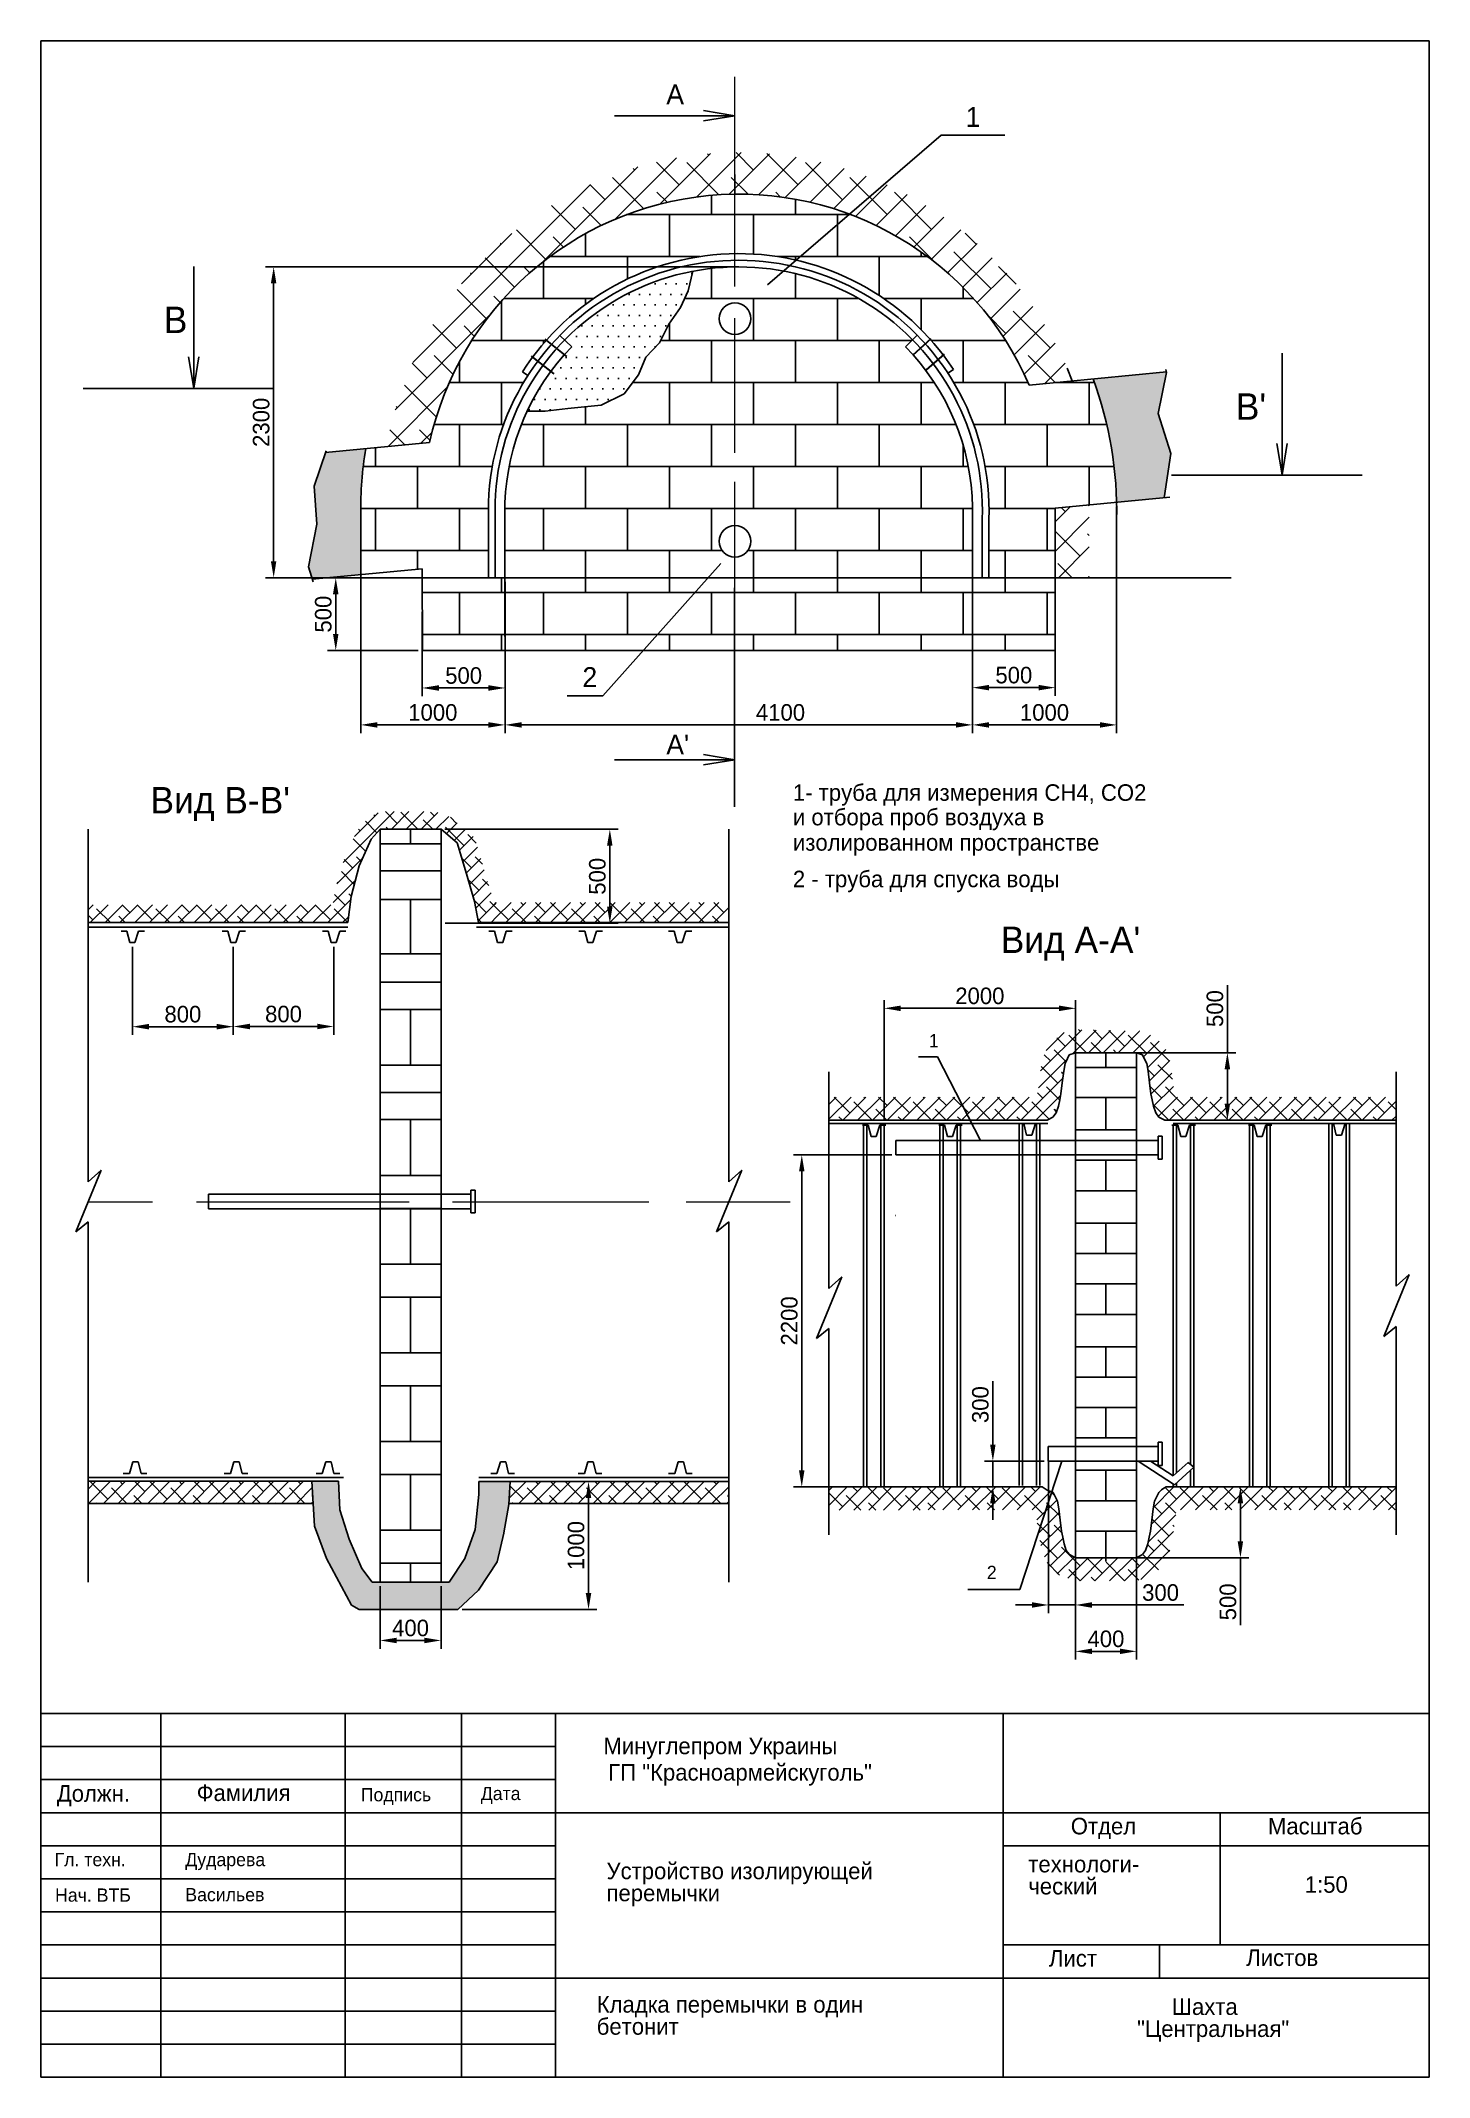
# Model space of a CAD drawing. Header units: millimetres. Extents: x 337 to 547, y -59 to 249.
import ezdxf

# ---------------------------------------------------------------- set-up
doc = ezdxf.new("R2010")
doc.units = ezdxf.units.MM
doc.dimstyles.new('ISO-25', dxfattribs={"dimtxt": 2.5, "dimasz": 2.5, "dimexe": 1.25, "dimexo": 0.625, "dimtad": 1, "dimtxsty": 'Standard', "dimcen": 2.5, "dimadec": 0, "dimazin": 0, "dimtfac": 1, "dimtmove": 0, "dimatfit": 3, "dimfxl": 0, "dimarcsym": 0})

# ---------------------------------------------------------------- blocks, each defined once
blk = doc.blocks.new('*D1')
at = {"color": 0, "lineweight": -2}
for p, q in [((350.59, 111.56), (350.59, 98.23)), ((365.86, 111.56), (365.86, 98.23)), ((353.09, 99.48), (363.36, 99.48))]:
    blk.add_line(p, q, dxfattribs=at)
at = {"color": 0}
for points in [[(353.09, 99.9), (353.09, 99.07), (350.59, 99.48)], [(363.36, 99.9), (363.36, 99.07), (365.86, 99.48)]]:
    blk.add_solid(points, dxfattribs=at)
at = {"layer": 'Defpoints', "color": 0}
for p in [(350.59, 112.19), (365.86, 112.19), (365.86, 99.48)]:
    blk.add_point(p, dxfattribs=at)
at = {"color": 0, "insert": (358.23, 101.36), "char_height": 2.5, "attachment_point": 5}
blk.add_mtext('800', dxfattribs=at)
blk = doc.blocks.new('*D2')
at = {"color": 0, "lineweight": -2}
for p, q in [((365.86, 111.56), (365.86, 98.26)), ((381.04, 111.56), (381.04, 98.26)), ((368.36, 99.51), (378.54, 99.51))]:
    blk.add_line(p, q, dxfattribs=at)
at = {"color": 0}
for points in [[(368.36, 99.93), (368.36, 99.09), (365.86, 99.51)], [(378.54, 99.93), (378.54, 99.09), (381.04, 99.51)]]:
    blk.add_solid(points, dxfattribs=at)
at = {"layer": 'Defpoints', "color": 0}
for p in [(365.86, 112.19), (381.04, 112.19), (381.04, 99.51)]:
    blk.add_point(p, dxfattribs=at)
at = {"color": 0, "insert": (373.45, 101.38), "char_height": 2.5, "attachment_point": 5}
blk.add_mtext('800', dxfattribs=at)
blk = doc.blocks.new('*D3')
at = {"color": 0, "lineweight": -2}
for p, q in [((397.85, 129.33), (424.05, 129.33)), ((422.8, 126.83), (422.8, 117.61)), ((397.89, 115.11), (424.05, 115.11))]:
    blk.add_line(p, q, dxfattribs=at)
at = {"color": 0}
for points in [[(422.38, 126.83), (423.21, 126.83), (422.8, 129.33)], [(422.38, 117.61), (423.21, 117.61), (422.8, 115.11)]]:
    blk.add_solid(points, dxfattribs=at)
at = {"layer": 'Defpoints', "color": 0}
for p in [(397.22, 129.33), (397.27, 115.11), (422.8, 115.11)]:
    blk.add_point(p, dxfattribs=at)
at = {"color": 0, "insert": (420.92, 122.22), "char_height": 2.5, "attachment_point": 5, "rotation": 90}
blk.add_mtext('500', dxfattribs=at)
blk = doc.blocks.new('*D4')
at = {"color": 0, "lineweight": -2}
for p, q in [((388.05, 14.9), (388.05, 5.44)), ((397.27, 14.9), (397.27, 5.44)), ((390.55, 6.69), (394.77, 6.69))]:
    blk.add_line(p, q, dxfattribs=at)
at = {"color": 0}
for points in [[(390.55, 7.1), (390.55, 6.27), (388.05, 6.69)], [(394.77, 7.1), (394.77, 6.27), (397.27, 6.69)]]:
    blk.add_solid(points, dxfattribs=at)
at = {"layer": 'Defpoints', "color": 0}
for p in [(388.05, 15.52), (397.27, 15.52), (397.27, 6.69)]:
    blk.add_point(p, dxfattribs=at)
at = {"color": 0, "insert": (392.66, 8.56), "char_height": 2.5, "attachment_point": 5}
blk.add_mtext('400', dxfattribs=at)
blk = doc.blocks.new('*D5')
at = {"color": 0, "lineweight": -2}
for p, q in [((477.63, 170.82), (477.63, 143.86)), ((406.95, 164.47), (406.95, 143.86)), ((475.13, 145.11), (409.45, 145.11))]:
    blk.add_line(p, q, dxfattribs=at)
at = {"color": 0}
for points in [[(409.45, 145.52), (409.45, 144.69), (406.95, 145.11)], [(475.13, 145.52), (475.13, 144.69), (477.63, 145.11)]]:
    blk.add_solid(points, dxfattribs=at)
at = {"layer": 'Defpoints', "color": 0}
for p in [(477.63, 171.45), (406.95, 165.1), (406.95, 145.11)]:
    blk.add_point(p, dxfattribs=at)
at = {"color": 0, "insert": (448.61, 146.98), "char_height": 2.5, "attachment_point": 5}
blk.add_mtext('4100', dxfattribs=at)
blk = doc.blocks.new('*D6')
at = {"color": 0, "lineweight": -2}
for p, q in [((385.12, 166.73), (385.12, 143.86)), ((406.95, 166.73), (406.95, 143.86)), ((404.45, 145.11), (387.62, 145.11))]:
    blk.add_line(p, q, dxfattribs=at)
at = {"color": 0}
for points in [[(387.62, 145.52), (387.62, 144.69), (385.12, 145.11)], [(404.45, 145.52), (404.45, 144.69), (406.95, 145.11)]]:
    blk.add_solid(points, dxfattribs=at)
at = {"layer": 'Defpoints', "color": 0}
for p in [(385.12, 167.36), (406.95, 167.36), (385.12, 145.11)]:
    blk.add_point(p, dxfattribs=at)
at = {"color": 0, "insert": (396.03, 146.98), "char_height": 2.5, "attachment_point": 5}
blk.add_mtext('1000', dxfattribs=at)
blk = doc.blocks.new('*D7')
at = {"color": 0, "lineweight": -2}
for p, q in [((441.11, 214.35), (370.71, 214.35)), ((371.96, 211.85), (371.96, 169.86)), ((440.15, 167.36), (370.71, 167.36))]:
    blk.add_line(p, q, dxfattribs=at)
at = {"color": 0}
for points in [[(371.54, 211.85), (372.37, 211.85), (371.96, 214.35)], [(371.54, 169.86), (372.37, 169.86), (371.96, 167.36)]]:
    blk.add_solid(points, dxfattribs=at)
at = {"layer": 'Defpoints', "color": 0}
for p in [(441.73, 214.35), (371.96, 167.36), (440.78, 167.36)]:
    blk.add_point(p, dxfattribs=at)
at = {"color": 0, "insert": (370.08, 190.85), "char_height": 2.5, "attachment_point": 5, "rotation": 90}
blk.add_mtext('2300', dxfattribs=at)
blk = doc.blocks.new('*D8')
at = {"color": 0, "lineweight": -2}
for p, q in [((516.2, 95.55), (516.2, 105.76)), ((499.59, 95.55), (517.45, 95.55)), ((516.2, 87.84), (516.2, 93.05)), ((508.46, 85.34), (517.45, 85.34))]:
    blk.add_line(p, q, dxfattribs=at)
at = {"color": 0}
for points in [[(515.78, 93.05), (516.61, 93.05), (516.2, 95.55)], [(515.78, 87.84), (516.61, 87.84), (516.2, 85.34)]]:
    blk.add_solid(points, dxfattribs=at)
at = {"layer": 'Defpoints', "color": 0}
for p in [(498.96, 95.55), (507.84, 85.34), (516.2, 85.34)]:
    blk.add_point(p, dxfattribs=at)
at = {"color": 0, "insert": (514.32, 102.22), "char_height": 2.5, "attachment_point": 5, "rotation": 90}
blk.add_mtext('500', dxfattribs=at)
blk = doc.blocks.new('*D9')
at = {"color": 0, "lineweight": -2}
for p, q in [((493.22, 20.34), (493.22, 3.79)), ((502.44, 20.34), (502.44, 3.79)), ((495.72, 5.04), (499.94, 5.04))]:
    blk.add_line(p, q, dxfattribs=at)
at = {"color": 0}
for points in [[(495.72, 5.46), (495.72, 4.63), (493.22, 5.04)], [(499.94, 5.46), (499.94, 4.63), (502.44, 5.04)]]:
    blk.add_solid(points, dxfattribs=at)
at = {"layer": 'Defpoints', "color": 0}
for p in [(493.22, 20.96), (502.44, 20.96), (502.44, 5.04)]:
    blk.add_point(p, dxfattribs=at)
at = {"color": 0, "insert": (497.83, 6.92), "char_height": 2.5, "attachment_point": 5}
blk.add_mtext('400', dxfattribs=at)
blk = doc.blocks.new('*D10')
at = {"color": 0, "lineweight": -2}
for p, q in [((517.58, 29.92), (519.42, 29.92)), ((518.17, 27.42), (518.17, 21.69)), ((500.11, 19.19), (519.42, 19.19)), ((518.17, 19.19), (518.17, 8.98))]:
    blk.add_line(p, q, dxfattribs=at)
at = {"color": 0}
for points in [[(517.75, 27.42), (518.58, 27.42), (518.17, 29.92)], [(517.75, 21.69), (518.58, 21.69), (518.17, 19.19)]]:
    blk.add_solid(points, dxfattribs=at)
at = {"layer": 'Defpoints', "color": 0}
for p in [(516.96, 29.92), (518.17, 29.92), (499.49, 19.19)]:
    blk.add_point(p, dxfattribs=at)
at = {"color": 0, "insert": (516.29, 12.52), "char_height": 2.5, "attachment_point": 5, "rotation": 90}
blk.add_mtext('500', dxfattribs=at)
blk = doc.blocks.new('*D11')
at = {"color": 0, "lineweight": -2}
for p, q in [((465.43, 80.09), (450.58, 80.09)), ((451.83, 77.59), (451.83, 32.41)), ((465.4, 29.91), (450.58, 29.91))]:
    blk.add_line(p, q, dxfattribs=at)
at = {"color": 0}
for points in [[(451.41, 77.59), (452.24, 77.59), (451.83, 80.09)], [(451.41, 32.41), (452.24, 32.41), (451.83, 29.91)]]:
    blk.add_solid(points, dxfattribs=at)
at = {"layer": 'Defpoints', "color": 0}
for p in [(466.06, 80.09), (451.83, 29.91), (466.02, 29.91)]:
    blk.add_point(p, dxfattribs=at)
at = {"color": 0, "insert": (449.95, 55), "char_height": 2.5, "attachment_point": 5, "rotation": 90}
blk.add_mtext('2200', dxfattribs=at)
blk = doc.blocks.new('*D12')
at = {"color": 0, "lineweight": -2}
for p, q in [((464.28, 85.24), (464.28, 103.51)), ((490.75, 102.26), (466.78, 102.26)), ((493.25, 92.3), (493.25, 103.51))]:
    blk.add_line(p, q, dxfattribs=at)
at = {"color": 0}
for points in [[(466.78, 102.67), (466.78, 101.84), (464.28, 102.26)], [(490.75, 102.67), (490.75, 101.84), (493.25, 102.26)]]:
    blk.add_solid(points, dxfattribs=at)
at = {"layer": 'Defpoints', "color": 0}
for p in [(464.28, 102.26), (493.25, 91.67), (464.28, 84.61)]:
    blk.add_point(p, dxfattribs=at)
at = {"color": 0, "insert": (478.76, 104.13), "char_height": 2.5, "attachment_point": 5}
blk.add_mtext('2000', dxfattribs=at)
blk = doc.blocks.new('*D13')
at = {"color": 0, "lineweight": -2}
for p, q in [((489.13, 33.89), (489.13, 10.8)), ((493.22, 18.56), (493.22, 10.8)), ((486.63, 12.05), (484.13, 12.05)), ((489.13, 12.05), (493.22, 12.05)), ((495.72, 12.05), (509.63, 12.05))]:
    blk.add_line(p, q, dxfattribs=at)
at = {"color": 0}
for points in [[(486.63, 12.47), (486.63, 11.63), (489.13, 12.05)], [(495.72, 12.47), (495.72, 11.63), (493.22, 12.05)]]:
    blk.add_solid(points, dxfattribs=at)
at = {"layer": 'Defpoints', "color": 0}
for p in [(489.13, 34.51), (493.22, 19.19), (493.22, 12.05)]:
    blk.add_point(p, dxfattribs=at)
at = {"color": 0, "insert": (506.09, 13.92), "char_height": 2.5, "attachment_point": 5}
blk.add_mtext('300', dxfattribs=at)
blk = doc.blocks.new('*D14')
at = {"color": 0, "lineweight": -2}
for p, q in [((480.73, 36.3), (480.73, 45.88)), ((488.5, 33.8), (479.48, 33.8)), ((480.73, 29.91), (480.73, 33.8)), ((482.32, 29.91), (479.48, 29.91)), ((480.73, 27.41), (480.73, 24.91))]:
    blk.add_line(p, q, dxfattribs=at)
at = {"color": 0}
for points in [[(480.31, 36.3), (481.14, 36.3), (480.73, 33.8)], [(480.31, 27.41), (481.14, 27.41), (480.73, 29.91)]]:
    blk.add_solid(points, dxfattribs=at)
at = {"layer": 'Defpoints', "color": 0}
for p in [(480.73, 33.8), (489.13, 33.8), (482.94, 29.91)]:
    blk.add_point(p, dxfattribs=at)
at = {"color": 0, "insert": (478.85, 42.34), "char_height": 2.5, "attachment_point": 5, "rotation": 90}
blk.add_mtext('300', dxfattribs=at)
blk = doc.blocks.new('*D15')
at = {"color": 0, "lineweight": -2}
for p, q in [((393.81, 167.36), (380.1, 167.36)), ((381.35, 164.86), (381.35, 158.85)), ((393.82, 156.35), (380.1, 156.35))]:
    blk.add_line(p, q, dxfattribs=at)
at = {"color": 0}
for points in [[(380.93, 164.86), (381.76, 164.86), (381.35, 167.36)], [(380.93, 158.85), (381.76, 158.85), (381.35, 156.35)]]:
    blk.add_solid(points, dxfattribs=at)
at = {"layer": 'Defpoints', "color": 0}
for p in [(394.43, 167.36), (381.35, 156.35), (394.45, 156.35)]:
    blk.add_point(p, dxfattribs=at)
at = {"color": 0, "insert": (379.47, 161.85), "char_height": 2.5, "attachment_point": 5, "rotation": 90}
blk.add_mtext('500', dxfattribs=at)
blk = doc.blocks.new('*D16')
at = {"color": 0, "lineweight": -2}
for p, q in [((477.65, 177.18), (477.65, 143.86)), ((499.44, 178.14), (499.44, 143.86)), ((496.94, 145.11), (480.15, 145.11))]:
    blk.add_line(p, q, dxfattribs=at)
at = {"color": 0}
for points in [[(480.15, 145.52), (480.15, 144.69), (477.65, 145.11)], [(496.94, 145.52), (496.94, 144.69), (499.44, 145.11)]]:
    blk.add_solid(points, dxfattribs=at)
at = {"layer": 'Defpoints', "color": 0}
for p in [(499.44, 178.77), (477.65, 177.8), (477.65, 145.11)]:
    blk.add_point(p, dxfattribs=at)
at = {"color": 0, "insert": (488.54, 146.98), "char_height": 2.5, "attachment_point": 5}
blk.add_mtext('1000', dxfattribs=at)
blk = doc.blocks.new('*D17')
at = {"color": 0, "lineweight": -2}
for p, q in [((394.44, 162.18), (394.44, 149.44)), ((406.95, 162.31), (406.95, 149.44)), ((396.94, 150.69), (404.45, 150.69))]:
    blk.add_line(p, q, dxfattribs=at)
at = {"color": 0}
for points in [[(396.94, 151.11), (396.94, 150.27), (394.44, 150.69)], [(404.45, 151.11), (404.45, 150.27), (406.95, 150.69)]]:
    blk.add_solid(points, dxfattribs=at)
at = {"layer": 'Defpoints', "color": 0}
for p in [(394.44, 162.8), (406.95, 162.93), (406.95, 150.69)]:
    blk.add_point(p, dxfattribs=at)
at = {"color": 0, "insert": (400.69, 152.56), "char_height": 2.5, "attachment_point": 5}
blk.add_mtext('500', dxfattribs=at)
blk = doc.blocks.new('*D18')
at = {"color": 0, "lineweight": -2}
for p, q in [((477.65, 165.73), (477.65, 149.49)), ((490.15, 165.86), (490.15, 149.49)), ((480.15, 150.74), (487.65, 150.74))]:
    blk.add_line(p, q, dxfattribs=at)
at = {"color": 0}
for points in [[(480.15, 151.16), (480.15, 150.32), (477.65, 150.74)], [(487.65, 151.16), (487.65, 150.32), (490.15, 150.74)]]:
    blk.add_solid(points, dxfattribs=at)
at = {"layer": 'Defpoints', "color": 0}
for p in [(477.65, 166.36), (490.15, 166.49), (490.15, 150.74)]:
    blk.add_point(p, dxfattribs=at)
at = {"color": 0, "insert": (483.9, 152.62), "char_height": 2.5, "attachment_point": 5}
blk.add_mtext('500', dxfattribs=at)
blk = doc.blocks.new('*D19')
at = {"color": 0, "lineweight": -2}
for p, q in [((410.76, 30.72), (420.83, 30.72)), ((419.58, 28.22), (419.58, 13.85)), ((400.45, 11.35), (420.83, 11.35))]:
    blk.add_line(p, q, dxfattribs=at)
at = {"color": 0}
for points in [[(419.16, 28.22), (419.99, 28.22), (419.58, 30.72)], [(419.16, 13.85), (419.99, 13.85), (419.58, 11.35)]]:
    blk.add_solid(points, dxfattribs=at)
at = {"layer": 'Defpoints', "color": 0}
for p in [(410.13, 30.72), (399.83, 11.35), (419.58, 11.35)]:
    blk.add_point(p, dxfattribs=at)
at = {"color": 0, "insert": (417.7, 21.03), "char_height": 2.5, "attachment_point": 5, "rotation": 90}
blk.add_mtext('1000', dxfattribs=at)

msp = doc.modelspace()

# ---------------------------------------------------------------- hatches: boundary and pattern name
h = msp.add_hatch()
h.set_pattern_fill('ANSI38', color=256, style=0)
h.paths.add_polyline_path([(441.73, 228.339), (441.73, 231.643, 0.3595456), (389.008, 187.183), (395.549, 187.809, -0.3486617), (441.73, 225.353)])
h.paths.add_polyline_path([(441.73, 231.643), (441.73, 225.353, -0.3023223), (486.22, 196.488), (492.707, 197.109), (491.967, 199.046, 0.3016138)])
h = msp.add_hatch()
h.set_pattern_fill('BRICK', color=256, style=0)
h.paths.add_polyline_path([(410.413, 197.929), (409.571, 198.469, -0.2517057), (441.73, 216.352), (441.73, 225.353, 0.3486617), (395.549, 187.809), (385.896, 186.885, 0.0425202), (385.12, 177.21), (385.12, 167.824), (394.434, 168.715), (394.435, 167.355), (404.445, 167.355), (404.445, 178.757, -0.1349998)])
h.paths.add_polyline_path([(495.873, 197.412), (486.22, 196.488, 0.3023223), (441.73, 225.353), (441.73, 216.352, -0.2563067), (474.762, 198.84), (473.927, 198.29, -0.1549431), (480.129, 176.23), (480.129, 167.355), (490.129, 167.355), (490.129, 177.875), (499.441, 178.767, 0.0835957)])
h = msp.add_hatch()
h.set_pattern_fill('BRICK', color=256, style=0)
h.paths.add_polyline_path([(444.119, 172.869, -0.4142136), (441.73, 170.48), (441.73, 167.355), (477.629, 167.355), (477.629, 176.272, 0.1931803), (468.667, 201.043), (467.523, 202.282), (468.585, 203.325, 0.2510323), (435.345, 213.696), (434.631, 210.71), (433.475, 208.21), (431.748, 205.718), (430.296, 202.878), (428.253, 200.681), (427.153, 198.014), (424.976, 195.18), (421.467, 193.428), (416.453, 192.928), (413.029, 192.557), (410.294, 192.558, 0.1017331), (406.945, 178.714), (406.945, 167.355), (441.73, 167.355), (441.73, 170.48, -0.4142136), (439.341, 172.869, -1)])
h.paths.add_polyline_path([(439.341, 206.512, -1), (444.119, 206.512, -1)], flags=16)
h = msp.add_hatch()
h.set_pattern_fill('DOTS', color=256, style=0)
h.set_pattern_definition([(0, (7.392, 141.9309), (0.79375, 1.5875), [0, -1.5875])])
h.paths.add_polyline_path([(430.296, 202.878), (431.748, 205.718), (433.475, 208.21), (434.631, 210.71), (435.345, 213.696, 0.1526515), (415.962, 203.298), (417.033, 202.248, 0.0840321), (410.294, 192.558), (413.029, 192.557), (416.453, 192.928), (421.467, 193.428), (424.976, 195.18), (427.153, 198.014), (428.253, 200.681)])
for points in [[(506.995, 198.384), (506.971, 198.474), (495.873, 197.412, -0.0835957), (499.441, 178.767), (506.648, 179.457), (507.633, 186.118), (505.72, 192.171)], [(385.896, 186.885), (379.814, 186.303), (378.066, 181.196), (378.487, 175.439), (377.223, 168.98), (377.803, 167.124), (385.12, 167.824), (385.12, 177.21, -0.0425202)], [(381.961, 26.443), (381.744, 30.747), (377.745, 30.747), (378.111, 23.957), (379.931, 19.085), (382.207, 14.862), (383.733, 12.03), (384.872, 11.354), (399.826, 11.354), (402.946, 14.278), (405.742, 18.565), (406.791, 22.956), (407.538, 27.224), (407.738, 30.715), (402.999, 30.713), (402.999, 28.764), (402.415, 23.462), (400.881, 19.086), (398.486, 15.523), (386.832, 15.523), (385.298, 17.574), (383.355, 22.02)]]:
    msp.add_hatch(color=256).paths.add_polyline_path(points)
h = msp.add_hatch()
h.set_pattern_fill('ANSI38', color=256, style=0)
h.paths.add_polyline_path([(495.3, 178.37), (490.129, 177.875), (490.129, 167.355), (495.3, 167.355)])
h = msp.add_hatch()
h.set_pattern_fill('BRICK', color=256, style=0)
h.paths.add_polyline_path([(490.129, 167.355), (394.435, 167.355), (394.445, 156.345), (490.129, 156.345)])
h = msp.add_hatch()
h.set_pattern_fill('ANSI38', color=256, scale=0.5, style=0)
h.paths.add_polyline_path([(383.659, 119.182), (384.898, 123.778), (386.682, 127.849), (388.05, 129.332), (397.269, 129.332), (399.718, 127.253), (401.107, 122.599), (402.351, 118.432), (402.923, 115.22), (405.829, 115.22), (405.311, 118.123), (403.741, 123.385), (402.352, 128.039), (398.904, 131.051), (397.173, 131.837), (394.781, 131.99), (392.422, 131.99), (389.809, 131.99), (388.109, 131.99), (386.507, 131.222), (384.855, 129.509), (383.394, 126.781), (382.558, 124.556), (381.561, 121.386), (380.865, 117.91), (343.894, 117.91), (343.894, 115.22), (383.159, 115.22)])
h = msp.add_hatch()
h.set_pattern_fill('ANSI38', color=256, scale=0.5, style=0)
h.paths.add_polyline_path([(440.78, 118.26), (405.287, 118.26), (405.829, 115.22), (440.78, 115.22)])
h = msp.add_hatch()
h.set_pattern_fill('ANSI38', color=256, scale=0.5, style=0)
h.paths.add_polyline_path([(507.697, 93.203), (507.443, 94.558), (506.806, 96.159), (506.379, 96.912), (503.743, 98.786), (493.233, 99.053), (491.151, 98.527), (488.961, 96.315), (488.252, 94.654), (488.004, 93.414), (487.756, 91.432), (487.568, 89.88), (487.369, 88.84), (455.91, 88.84), (455.91, 85.34), (488.924, 85.34), (489.817, 85.814), (490.315, 86.453), (490.648, 87.45), (490.849, 88.446), (491.029, 89.342), (491.23, 91.012), (491.44, 92.751), (491.661, 93.898), (492.035, 94.686), (492.288, 95.219), (493.224, 95.553), (502.443, 95.553), (503.379, 95.219), (503.632, 94.686), (504.006, 93.898), (504.227, 92.751), (504.437, 91.012), (504.638, 89.342), (504.819, 88.446), (505.019, 87.45), (505.352, 86.453), (505.85, 85.814), (506.743, 85.34), (541.703, 85.34), (541.703, 88.84), (508.31, 88.84), (508.25, 89.137), (508.096, 89.898), (507.911, 91.431)])
h = msp.add_hatch()
h.set_pattern_fill('ANSI38', color=256, scale=0.5, style=0)
h.paths.add_polyline_path([(377.925, 27.418), (377.745, 30.747), (343.894, 30.747), (343.894, 27.418)])
h = msp.add_hatch()
h.set_pattern_fill('ANSI38', color=256, scale=0.5, style=0)
h.paths.add_polyline_path([(440.78, 27.393), (440.78, 30.722), (407.738, 30.715), (407.547, 27.385)])
h = msp.add_hatch()
h.set_pattern_fill('ANSI38', color=256, scale=0.5, style=0)
h.paths.add_polyline_path([(490.109, 28.53), (489.856, 29.063), (488.919, 29.397), (488.192, 29.914), (455.91, 29.907), (455.91, 26.407), (486.754, 26.414), (487.253, 25.983), (487.441, 24.436), (487.863, 21.624), (488.166, 20.237), (489.009, 18.254), (490.573, 16.655), (493.055, 15.715), (502.443, 15.686), (504.911, 16.54), (506.55, 18.096), (507.472, 20.146), (508.024, 22.766), (508.227, 24.436), (508.428, 26.095), (508.582, 26.419), (541.703, 26.427), (541.703, 29.927), (506.951, 29.919), (506.581, 29.699), (506.209, 29.442), (505.812, 29.063), (505.558, 28.53), (505.184, 27.743), (504.963, 26.596), (504.752, 24.857), (504.55, 23.187), (504.369, 22.292), (504.168, 21.295), (503.834, 20.298), (503.336, 19.66), (502.443, 19.186), (493.224, 19.186), (492.331, 19.66), (491.833, 20.298), (491.499, 21.295), (491.298, 22.292), (491.117, 23.187), (490.915, 24.857), (490.704, 26.596), (490.483, 27.743)])

# ---------------------------------------------------------------- linework, layer by layer
for p, q in [((336.73, 248.545), (546.73, 248.545)), ((336.73, 248.545), (336.73, -59.354)), ((546.73, 248.545), (546.73, -59.354)), ((441.73, 237.206), (423.512, 237.206)), ((441.73, 237.206), (436.954, 237.993)), ((441.73, 237.206), (436.954, 236.418)), ((446.649, 211.625), (472.915, 234.286)), ((472.915, 234.286), (482.533, 234.286)), ((441.73, 225.353), (441.73, 228.339)), ((359.867, 195.993), (359.867, 214.421)), ((435.345, 213.696), (434.631, 210.71)), ((434.631, 210.71), (433.475, 208.21)), ((433.475, 208.21), (431.748, 205.718)), ((415.248, 203.998), (417.033, 202.248)), ((431.748, 205.718), (430.296, 202.878)), ((467.523, 202.282), (469.299, 204.025)), ((359.867, 195.993), (359.079, 200.769)), ((359.867, 195.993), (360.654, 200.769)), ((428.253, 200.681), (427.153, 198.014)), ((430.296, 202.878), (428.253, 200.681)), ((468.667, 201.043), (467.523, 202.282)), ((524.468, 182.891), (524.468, 201.319)), ((409.571, 198.469), (410.413, 197.929)), ((427.153, 198.014), (424.976, 195.18)), ((474.762, 198.84), (473.927, 198.29)), ((486.22, 196.488), (506.971, 198.474)), ((491.967, 199.046), (492.707, 197.109)), ((506.995, 198.384), (505.72, 192.171)), ((506.871, 198.854), (506.995, 198.384)), ((371.958, 195.989), (343.127, 195.989)), ((424.976, 195.18), (421.467, 193.428)), ((413.029, 192.557), (410.294, 192.558)), ((416.453, 192.928), (413.029, 192.557)), ((421.467, 193.428), (416.453, 192.928)), ((505.72, 192.171), (507.633, 186.118)), ((379.892, 186.531), (378.066, 181.196)), ((379.814, 186.303), (395.549, 187.809)), ((507.633, 186.118), (506.648, 179.457)), ((524.468, 182.891), (523.681, 187.667)), ((524.468, 182.891), (525.256, 187.667)), ((536.559, 182.887), (507.728, 182.887)), ((378.066, 181.196), (378.487, 175.439)), ((404.445, 167.355), (404.445, 178.757)), ((405.445, 167.355), (405.445, 178.757)), ((406.945, 158.49), (406.945, 178.757)), ((490.149, 177.877), (507.473, 179.536)), ((385.12, 177.21), (385.12, 165.154)), ((477.629, 167.355), (477.629, 176.23)), ((479.129, 167.355), (479.129, 176.23)), ((480.129, 167.355), (480.129, 176.23)), ((490.129, 156.345), (490.129, 177.875)), ((378.487, 175.439), (377.223, 168.98)), ((439.605, 169.506), (421.767, 149.498)), ((377.223, 168.98), (377.928, 166.726)), ((377.803, 167.124), (394.434, 168.715)), ((394.434, 168.715), (394.445, 156.345)), ((394.445, 167.355), (516.765, 167.355)), ((441.661, 165.826), (441.661, 132.71)), ((394.445, 156.345), (490.129, 156.345)), ((421.767, 149.498), (416.341, 149.498)), ((441.73, 139.846), (423.512, 139.846)), ((441.73, 139.846), (436.954, 140.633)), ((441.73, 139.846), (436.954, 139.058)), ((343.894, 129.332), (343.894, 76.019)), ((386.682, 127.849), (388.05, 129.332)), ((388.05, 129.332), (388.05, 15.523)), ((388.05, 129.332), (397.269, 129.332)), ((392.659, 129.332), (392.659, 127.141)), ((397.269, 129.332), (397.269, 15.523)), ((399.718, 127.253), (397.269, 129.332)), ((440.78, 129.332), (440.78, 76.019)), ((384.898, 123.778), (386.682, 127.849)), ((388.05, 127.141), (397.269, 127.141)), ((401.107, 122.599), (399.718, 127.253)), ((383.659, 119.182), (384.898, 123.778)), ((388.05, 123.025), (397.269, 123.025)), ((402.351, 118.432), (401.107, 122.599)), ((383.659, 119.182), (383.159, 115.22)), ((383.659, 119.182), (383.659, 119.182)), ((388.05, 118.724), (397.269, 118.724)), ((392.659, 118.724), (392.659, 110.491)), ((402.351, 118.432), (402.923, 115.22)), ((343.894, 115.22), (383.159, 115.22)), ((343.894, 114.54), (383.159, 114.54)), ((349.753, 113.943), (348.874, 113.943)), ((350.193, 112.187), (349.753, 113.943)), ((351.512, 113.943), (350.984, 112.187)), ((352.441, 113.943), (351.512, 113.943)), ((365.029, 113.943), (364.149, 113.943)), ((365.468, 112.187), (365.029, 113.943)), ((366.787, 113.943), (366.26, 112.187)), ((367.717, 113.943), (366.787, 113.943)), ((380.204, 113.943), (379.325, 113.943)), ((380.644, 112.187), (380.204, 113.943)), ((381.963, 113.943), (381.435, 112.187)), ((382.892, 113.943), (381.963, 113.943)), ((402.648, 114.54), (440.78, 114.54)), ((402.923, 115.22), (440.78, 115.22)), ((405.363, 113.943), (404.484, 113.943)), ((405.803, 112.187), (405.363, 113.943)), ((407.122, 113.943), (406.594, 112.187)), ((408.051, 113.943), (407.122, 113.943)), ((419.016, 113.943), (418.137, 113.943)), ((419.456, 112.187), (419.016, 113.943)), ((420.775, 113.943), (420.248, 112.187)), ((421.704, 113.943), (420.775, 113.943)), ((432.53, 113.943), (431.65, 113.943)), ((432.97, 112.187), (432.53, 113.943)), ((434.289, 113.943), (433.761, 112.187)), ((435.218, 113.943), (434.289, 113.943)), ((350.984, 112.187), (350.193, 112.187)), ((366.26, 112.187), (365.468, 112.187)), ((381.435, 112.187), (380.644, 112.187)), ((406.594, 112.187), (405.803, 112.187)), ((420.248, 112.187), (419.456, 112.187)), ((433.761, 112.187), (432.97, 112.187)), ((388.05, 110.491), (397.269, 110.491)), ((388.05, 106.19), (397.269, 106.19)), ((388.05, 102.074), (397.269, 102.074)), ((392.659, 102.074), (392.659, 93.657)), ((492.288, 95.219), (493.224, 95.553)), ((493.224, 95.553), (493.224, 19.186)), ((493.224, 95.553), (502.443, 95.553)), ((497.834, 95.553), (497.834, 93.324)), ((502.443, 95.553), (502.443, 19.186)), ((503.379, 95.219), (502.443, 95.553)), ((388.05, 93.657), (397.269, 93.657)), ((455.91, 92.661), (455.91, 59.909)), ((472.359, 94.947), (469.467, 94.947)), ((478.879, 82.286), (472.359, 94.947)), ((491.23, 91.012), (491.44, 92.751)), ((491.44, 92.751), (491.661, 93.898)), ((491.661, 93.898), (492.035, 94.686)), ((492.035, 94.686), (492.288, 95.219)), ((493.224, 93.324), (502.443, 93.324)), ((503.632, 94.686), (503.379, 95.219)), ((504.006, 93.898), (503.632, 94.686)), ((504.227, 92.751), (504.006, 93.898)), ((504.437, 91.012), (504.227, 92.751)), ((541.703, 92.661), (541.703, 60.227)), ((388.05, 89.54), (397.269, 89.54)), ((490.849, 88.446), (491.029, 89.342)), ((491.029, 89.342), (491.23, 91.012)), ((504.638, 89.342), (504.437, 91.012)), ((504.819, 88.446), (504.638, 89.342)), ((489.817, 85.814), (490.315, 86.453)), ((490.315, 86.453), (490.648, 87.45)), ((490.648, 87.45), (490.849, 88.446)), ((493.224, 88.77), (502.443, 88.77)), ((497.834, 88.77), (497.834, 83.882)), ((505.019, 87.45), (504.819, 88.446)), ((505.352, 86.453), (505.019, 87.45)), ((505.85, 85.814), (505.352, 86.453)), ((388.05, 85.424), (397.269, 85.424)), ((392.659, 85.424), (392.659, 77.006)), ((455.91, 85.34), (488.924, 85.34)), ((455.91, 84.825), (489.06, 84.825)), ((461.869, 84.612), (460.989, 84.612)), ((461.174, 84.612), (461.187, 29.919)), ((461.674, 84.612), (461.687, 29.919)), ((462.308, 82.856), (461.869, 84.612)), ((463.627, 84.612), (463.1, 82.856)), ((464.556, 84.612), (463.627, 84.612)), ((463.782, 84.612), (463.795, 29.919)), ((464.282, 84.612), (464.295, 29.919)), ((473.414, 84.612), (472.535, 84.612)), ((472.72, 84.612), (472.733, 29.919)), ((473.22, 84.612), (473.233, 29.919)), ((473.854, 82.856), (473.414, 84.612)), ((475.173, 84.612), (474.645, 82.856)), ((476.102, 84.612), (475.173, 84.612)), ((475.328, 84.612), (475.341, 29.919)), ((475.828, 84.612), (475.841, 29.919)), ((485.396, 84.825), (484.517, 84.825)), ((484.702, 84.825), (484.715, 30.132)), ((485.202, 84.825), (485.215, 30.132)), ((485.836, 83.069), (485.396, 84.825)), ((487.155, 84.825), (486.627, 83.069)), ((488.084, 84.825), (487.155, 84.825)), ((487.31, 84.825), (487.322, 30.132)), ((487.81, 84.825), (487.822, 30.132)), ((488.924, 85.34), (489.817, 85.814)), ((493.224, 83.882), (502.443, 83.882)), ((506.743, 85.34), (505.85, 85.814)), ((506.743, 85.34), (541.703, 85.34)), ((506.743, 85.34), (541.703, 85.34)), ((506.743, 85.34), (541.703, 85.34)), ((506.743, 85.34), (541.703, 85.34)), ((508.7, 84.612), (507.82, 84.612)), ((508.005, 84.825), (541.703, 84.825)), ((508.005, 84.612), (508.018, 31.577)), ((508.505, 84.612), (508.518, 32.03)), ((509.139, 82.856), (508.7, 84.612)), ((510.459, 84.612), (509.931, 82.856)), ((511.388, 84.612), (510.459, 84.612)), ((510.613, 84.612), (510.625, 33.318)), ((511.113, 84.612), (511.126, 29.919)), ((520.245, 84.612), (519.366, 84.612)), ((519.551, 84.612), (519.564, 29.919)), ((520.051, 84.612), (520.064, 29.919)), ((520.685, 82.856), (520.245, 84.612)), ((522.004, 84.612), (521.476, 82.856)), ((522.933, 84.612), (522.004, 84.612)), ((522.159, 84.612), (522.172, 29.919)), ((522.659, 84.612), (522.672, 29.919)), ((532.227, 84.825), (531.348, 84.825)), ((531.533, 84.825), (531.546, 29.924)), ((532.033, 84.825), (532.046, 29.925)), ((532.667, 83.069), (532.227, 84.825)), ((533.986, 84.825), (533.458, 83.069)), ((534.915, 84.825), (533.986, 84.825)), ((534.141, 84.825), (534.154, 29.925)), ((534.641, 84.825), (534.654, 29.925)), ((463.1, 82.856), (462.308, 82.856)), ((466.057, 80.085), (466.057, 82.286)), ((466.057, 82.286), (505.699, 82.286)), ((505.699, 80.085), (466.057, 80.085)), ((474.645, 82.856), (473.854, 82.856)), ((486.627, 83.069), (485.836, 83.069)), ((506.348, 82.93), (505.708, 82.93)), ((505.708, 79.448), (505.708, 82.93)), ((506.348, 79.448), (506.348, 82.93)), ((509.931, 82.856), (509.139, 82.856)), ((521.476, 82.856), (520.685, 82.856)), ((533.458, 83.069), (532.667, 83.069)), ((345.856, 77.786), (342.065, 68.448)), ((343.894, 76.019), (345.856, 77.786)), ((388.05, 77.006), (397.269, 77.006)), ((442.742, 77.786), (438.951, 68.448)), ((440.78, 76.019), (442.742, 77.786)), ((493.224, 79.282), (502.443, 79.282)), ((497.834, 79.282), (497.834, 74.681)), ((505.708, 79.448), (506.348, 79.448)), ((362.086, 74.137), (362.086, 71.945)), ((362.12, 74.145), (401.761, 74.145)), ((401.77, 71.331), (401.77, 74.789)), ((402.41, 74.789), (401.77, 74.789)), ((402.41, 71.331), (402.41, 74.789)), ((493.224, 74.681), (502.443, 74.681)), ((493.224, 74.681), (502.443, 74.681)), ((401.761, 71.945), (362.12, 71.945)), ((388.05, 72.015), (397.269, 72.015)), ((392.659, 72.015), (392.659, 63.598)), ((401.77, 71.331), (402.41, 71.331)), ((466.023, 70.914), (466.068, 70.914)), ((342.065, 68.448), (343.894, 69.963)), ((343.894, 69.963), (343.894, 15.523)), ((438.951, 68.448), (440.78, 69.963)), ((440.78, 69.963), (440.78, 15.523)), ((493.224, 69.793), (502.443, 69.793)), ((497.834, 69.793), (497.834, 65.193)), ((493.224, 65.193), (502.443, 65.193)), ((388.05, 63.598), (397.269, 63.598)), ((457.872, 61.675), (454.081, 52.338)), ((455.91, 59.909), (457.872, 61.675)), ((543.665, 61.994), (539.874, 52.657)), ((541.703, 60.227), (543.665, 61.994)), ((388.05, 58.607), (397.269, 58.607)), ((392.659, 58.607), (392.659, 50.19)), ((493.224, 60.593), (502.443, 60.593)), ((497.834, 60.593), (497.834, 55.992)), ((493.224, 55.992), (502.443, 55.992)), ((493.224, 55.992), (502.443, 55.992)), ((454.081, 52.338), (455.91, 53.852)), ((455.91, 53.852), (455.91, 22.66)), ((539.874, 52.657), (541.703, 54.171)), ((541.703, 54.171), (541.703, 22.66)), ((388.05, 50.19), (397.269, 50.19)), ((493.224, 51.104), (502.443, 51.104)), ((497.834, 51.104), (497.834, 46.504)), ((493.224, 46.504), (502.443, 46.504)), ((388.05, 45.199), (397.269, 45.199)), ((392.659, 45.199), (392.659, 36.782)), ((493.224, 41.904), (502.443, 41.904)), ((497.834, 41.904), (497.834, 37.303)), ((493.224, 37.303), (502.443, 37.303)), ((493.224, 37.303), (502.443, 37.303)), ((388.05, 36.782), (397.269, 36.782)), ((489.104, 35.997), (505.699, 35.997)), ((489.104, 35.997), (489.104, 33.796)), ((505.708, 33.16), (505.708, 36.642)), ((505.708, 36.642), (506.348, 36.642)), ((506.348, 33.16), (506.348, 36.642)), ((382.498, 31.346), (343.894, 31.346)), ((349.21, 31.942), (350.139, 31.942)), ((350.139, 31.942), (350.667, 33.698)), ((350.667, 33.698), (351.458, 33.698)), ((351.458, 33.698), (351.898, 31.942)), ((351.898, 31.942), (352.777, 31.942)), ((364.486, 31.942), (365.415, 31.942)), ((365.415, 31.942), (365.942, 33.698)), ((365.942, 33.698), (366.734, 33.698)), ((366.734, 33.698), (367.174, 31.942)), ((367.174, 31.942), (368.053, 31.942)), ((378.387, 31.942), (379.316, 31.942)), ((379.316, 31.942), (379.843, 33.698)), ((379.843, 33.698), (380.635, 33.698)), ((380.635, 33.698), (381.075, 31.942)), ((381.075, 31.942), (381.954, 31.942)), ((388.05, 31.791), (397.269, 31.791)), ((392.659, 31.791), (392.659, 23.373)), ((440.78, 31.346), (402.978, 31.346)), ((404.807, 31.942), (405.736, 31.942)), ((405.736, 31.942), (406.264, 33.698)), ((406.264, 33.698), (407.055, 33.698)), ((407.055, 33.698), (407.495, 31.942)), ((407.495, 31.942), (408.375, 31.942)), ((418.022, 31.942), (418.952, 31.942)), ((418.952, 31.942), (419.479, 33.698)), ((419.479, 33.698), (420.271, 33.698)), ((420.271, 33.698), (420.71, 31.942)), ((420.71, 31.942), (421.59, 31.942)), ((431.687, 31.942), (432.616, 31.942)), ((432.616, 31.942), (433.144, 33.698)), ((433.144, 33.698), (433.935, 33.698)), ((433.935, 33.698), (434.375, 31.942)), ((434.375, 31.942), (435.254, 31.942)), ((491.139, 33.796), (484.813, 14.382)), ((505.699, 33.796), (489.104, 33.796)), ((493.224, 32.416), (502.443, 32.416)), ((497.834, 32.416), (497.834, 27.815)), ((502.689, 33.796), (508.22, 30.239)), ((504.568, 33.796), (508.018, 31.577)), ((505.708, 33.16), (506.348, 33.16)), ((508.018, 31.577), (510.265, 33.614)), ((508.22, 30.239), (511.147, 32.891)), ((510.265, 33.614), (511.147, 32.891)), ((510.626, 32.419), (510.626, 29.919)), ((343.894, 30.747), (381.744, 30.747)), ((377.745, 30.747), (378.111, 23.957)), ((381.744, 30.747), (381.961, 26.443)), ((402.415, 23.462), (402.999, 28.764)), ((402.999, 30.713), (440.78, 30.722)), ((402.999, 28.764), (402.999, 30.713)), ((407.538, 27.224), (407.738, 30.715)), ((455.91, 29.907), (488.192, 29.914)), ((488.919, 29.397), (488.192, 29.914)), ((489.856, 29.063), (488.919, 29.397)), ((490.109, 28.53), (489.856, 29.063)), ((490.483, 27.743), (490.109, 28.53)), ((490.704, 26.596), (490.483, 27.743)), ((493.224, 27.815), (502.443, 27.815)), ((504.963, 26.596), (505.184, 27.743)), ((505.184, 27.743), (505.558, 28.53)), ((505.558, 28.53), (505.812, 29.063)), ((505.812, 29.063), (506.209, 29.442)), ((506.209, 29.442), (506.581, 29.699)), ((506.581, 29.699), (506.951, 29.919)), ((506.951, 29.919), (541.703, 29.927)), ((508.018, 30.368), (508.018, 29.919)), ((508.518, 30.509), (508.518, 29.919)), ((343.894, 27.418), (377.925, 27.418)), ((381.961, 26.443), (383.355, 22.02)), ((406.791, 22.956), (407.538, 27.224)), ((407.547, 27.385), (440.78, 27.393)), ((490.915, 24.857), (490.704, 26.596)), ((491.117, 23.187), (490.915, 24.857)), ((504.55, 23.187), (504.752, 24.857)), ((504.752, 24.857), (504.963, 26.596)), ((378.111, 23.957), (379.931, 19.085)), ((383.355, 22.02), (385.298, 17.574)), ((388.05, 23.373), (397.269, 23.373)), ((400.881, 19.086), (402.415, 23.462)), ((405.742, 18.565), (406.782, 22.918)), ((491.298, 22.292), (491.117, 23.187)), ((491.499, 21.295), (491.298, 22.292)), ((493.224, 23.215), (502.443, 23.215)), ((497.834, 23.215), (497.834, 18.614)), ((504.168, 21.295), (504.369, 22.292)), ((504.369, 22.292), (504.55, 23.187)), ((379.931, 19.085), (382.207, 14.862)), ((398.486, 15.523), (400.881, 19.086)), ((402.946, 14.278), (405.742, 18.565)), ((491.833, 20.298), (491.499, 21.295)), ((492.331, 19.66), (491.833, 20.298)), ((493.224, 19.186), (492.331, 19.66)), ((493.224, 19.186), (502.443, 19.186)), ((502.443, 19.186), (503.336, 19.66)), ((503.336, 19.66), (503.834, 20.298)), ((503.834, 20.298), (504.168, 21.295)), ((385.298, 17.574), (386.832, 15.523)), ((386.832, 15.523), (398.486, 15.523)), ((388.05, 18.382), (397.269, 18.382)), ((392.659, 18.382), (392.659, 15.523)), ((382.207, 14.862), (383.733, 12.03)), ((399.826, 11.354), (402.946, 14.278)), ((484.813, 14.382), (476.922, 14.382)), ((383.733, 12.03), (384.872, 11.354)), ((384.872, 11.354), (399.826, 11.354)), ((336.73, -4.354), (546.73, -4.354)), ((354.884, -4.354), (354.884, -59.354)), ((382.787, -4.354), (382.787, -59.354)), ((400.377, -4.354), (400.377, -59.354)), ((414.561, -4.354), (414.561, -59.354)), ((482.294, -4.354), (482.294, -59.354)), ((336.73, -9.354), (414.561, -9.354)), ((336.73, -14.354), (414.561, -14.354)), ((336.73, -19.354), (546.73, -19.354)), ((515.125, -19.354), (515.125, -39.354)), ((336.73, -24.354), (414.561, -24.354)), ((482.294, -24.354), (546.73, -24.354)), ((336.73, -29.354), (414.561, -29.354)), ((336.73, -34.354), (414.561, -34.354)), ((336.73, -39.354), (414.561, -39.354)), ((482.294, -39.354), (546.73, -39.354)), ((505.928, -39.354), (505.928, -44.354)), ((336.73, -44.354), (546.73, -44.354)), ((336.73, -49.354), (414.561, -49.354)), ((336.73, -54.354), (414.561, -54.354)), ((336.73, -59.354), (546.73, -59.354))]:
    msp.add_line(p, q)
at = {"lineweight": 5}
for p, q in [((441.73, 211.413), (441.73, 243.075)), ((441.73, 186.263), (441.73, 206.622)), ((441.73, 165.743), (441.73, 181.871)), ((343.894, 72.984), (353.625, 72.984)), ((360.3, 72.984), (392.43, 72.984)), ((398.987, 72.984), (428.691, 72.984)), ((434.321, 72.984), (450.067, 72.984))]:
    msp.add_line(p, q, dxfattribs=at)
at = {"lineweight": 30}
for p, q in [((412.957, 203.444), (416.271, 200.797)), ((471.352, 203.455), (468.619, 201)), ((410.914, 200.874), (414.307, 198.164)), ((473.341, 201.172), (470.662, 198.765))]:
    msp.add_line(p, q, dxfattribs=at)
for centre in [(441.73, 206.512), (441.73, 172.869)]:
    msp.add_circle(centre, 2.389)
for radius, start, end in [(47.863, 23.38175, 167.55354), (38.863, 33.3178, 147.33387), (37.863, 358.08761, 178.08761), (36.863, 358.08761, 178.08761), (35.363, 135.57199, 178.08761), (35.363, 358.08761, 41.7561), (57.168, 358.72339, 20.39089), (57.168, 170.5444, 180.47484)]:
    msp.add_arc((442.287, 177.493), radius, start, end)

# ---------------------------------------------------------------- texts
for s, height, p in [('А', 3, (431.344, 238.932)), ('1', 3, (476.608, 235.523)), ('В', 4, (355.343, 204.344)), ("В'", 4, (517.468, 191.242)), ('2', 3, (418.66, 150.838)), ("А'", 3, (431.344, 140.636)), ("Вид В-В'", 4, (353.327, 131.717)), ('1- труба для измерения СН4, СО2', 2.5, (450.488, 133.63)), ('и отбора проб воздуха в', 2.5, (450.488, 129.922)), ('изолированном пространстве', 2.5, (450.488, 126.091)), ('2 - труба для спуска воды', 2.5, (450.488, 120.562)), ("Вид А-А'", 4, (481.921, 110.618)), ('1', 2, (471.045, 96.355)), ('2', 2, (479.816, 15.979)), ('Минуглепром Украины', 2.5, (421.831, -10.509)), ('ГП "Красноармейскуголь"', 2.5, (422.558, -14.505)), ('Должн.', 2.5, (339.152, -17.691)), ('Фамилия', 2.5, (360.324, -17.595)), ('Подпись', 2, (385.138, -17.634)), ('Дата', 2, (403.281, -17.448)), ('Отдел', 2.5, (492.512, -22.631)), ('Масштаб', 2.5, (522.325, -22.631)), ('Гл. техн.', 2, (338.829, -27.442)), ('Дударева', 2, (358.599, -27.442)), ('Устройство изолирующей', 2.5, (422.3, -29.408)), ('технологи-', 2.5, (486.087, -28.378)), ('Васильев', 2, (358.599, -32.742)), ('перемычки', 2.5, (422.3, -32.741)), ('ческий', 2.5, (486.087, -31.712)), ('1:50', 2.5, (527.9, -31.464)), ('Нач. ВТБ', 2, (338.899, -32.807)), ('Лист', 2.5, (489.206, -42.625)), ('Листов', 2.5, (519.039, -42.527)), ('Кладка перемычки в один', 2.5, (420.817, -49.587)), ('Шахта', 2.5, (507.777, -49.931)), ('бетонит', 2.5, (420.817, -52.92)), ('"Центральная"', 2.5, (502.539, -53.264))]:
    msp.add_text(s, height=height).set_placement(p)

# ---------------------------------------------------------------- dimensions: what is measured, and where the dimension line sits
for base, p1, p2, text, picture, middle in [((371.958, 167.355), (441.73, 214.352), (440.779, 167.355), '2300', '*D7', (370.083, 190.854)), ((381.347, 156.345), (394.435, 167.355), (394.445, 156.345), '500', '*D15', (379.472, 161.85)), ((422.798, 115.111), (397.224, 129.332), (397.269, 115.111), '500', '*D3', (420.923, 122.222)), ((451.827, 29.909), (466.057, 80.085), (466.023, 29.909), '2200', '*D11', (449.952, 54.997)), ((480.727, 33.796), (482.944, 29.913), (489.128, 33.796), '300', '*D14', (478.852, 42.338)), ((419.576, 11.354), (410.131, 30.715), (399.826, 11.354), '1000', '*D19', (417.701, 21.035))]:
    dim = msp.add_linear_dim(base=base, p1=p1, p2=p2, angle=90, text=text, dimstyle='ISO-25')
    dim.commit()
    dim.dimension.update_dxf_attribs({"geometry": picture, "text_midpoint": middle})
for base, p1, p2, text, picture, middle in [((477.649, 145.107), (499.441, 178.767), (477.649, 177.8), '1000', '*D16', (488.545, 146.982)), ((385.12, 145.107), (406.945, 167.355), (385.12, 167.355), '1000', '*D6', (396.033, 146.982)), ((490.154, 150.741), (477.649, 166.357), (490.154, 166.486), '500', '*D18', (483.901, 152.616)), ((406.945, 150.689), (394.44, 162.805), (406.945, 162.934), '500', '*D17', (400.693, 152.564)), ((365.864, 99.484), (350.588, 112.187), (365.864, 112.187), '800', '*D1', (358.226, 101.359)), ((381.039, 99.51), (365.864, 112.187), (381.039, 112.187), '800', '*D2', (373.452, 101.385)), ((464.282, 102.258), (493.245, 91.671), (464.282, 84.612), '2000', '*D12', (478.764, 104.133)), ((502.443, 5.043), (493.224, 20.963), (502.443, 20.963), '400', '*D9', (497.834, 6.918)), ((397.269, 6.686), (388.05, 15.523), (397.269, 15.523), '400', '*D4', (392.659, 8.561))]:
    dim = msp.add_linear_dim(base=base, p1=p1, p2=p2, text=text, dimstyle='ISO-25')
    dim.commit()
    dim.dimension.update_dxf_attribs({"geometry": picture, "text_midpoint": middle})
for base, p1, p2, text, picture, middle in [((406.945, 145.107), (477.629, 171.45), (406.945, 165.1), '4100', '*D5', (448.614, 145.107)), ((493.224, 12.049), (489.128, 34.515), (493.224, 19.186), '300', '*D13', (506.087, 12.049))]:
    dim = msp.add_linear_dim(base=base, p1=p1, p2=p2, text=text, dimstyle='ISO-25')
    dim.commit()
    dim.dimension.update_dxf_attribs({"geometry": picture, "text_midpoint": middle, "dimtype": 160})
dim = msp.add_linear_dim(base=(516.198, 85.34), p1=(498.963, 95.553), p2=(507.838, 85.34), angle=90, text='500', dimstyle='ISO-25')
dim.commit()
dim.dimension.update_dxf_attribs({"geometry": '*D8', "text_midpoint": (516.198, 102.22), "dimtype": 160})
dim = msp.add_linear_dim(base=(518.168, 29.921), p1=(499.488, 19.186), p2=(516.958, 29.921), angle=90, text='500', dimstyle='ISO-25', override={"dimjust": 0, "dimtih": 0, "dimtoh": 0, "dimtxsty": 'Standard'})
dim.commit()
dim.dimension.update_dxf_attribs({"geometry": '*D10', "text_midpoint": (518.168, 12.519), "dimtype": 160})

doc.saveas('drawing.dxf')
